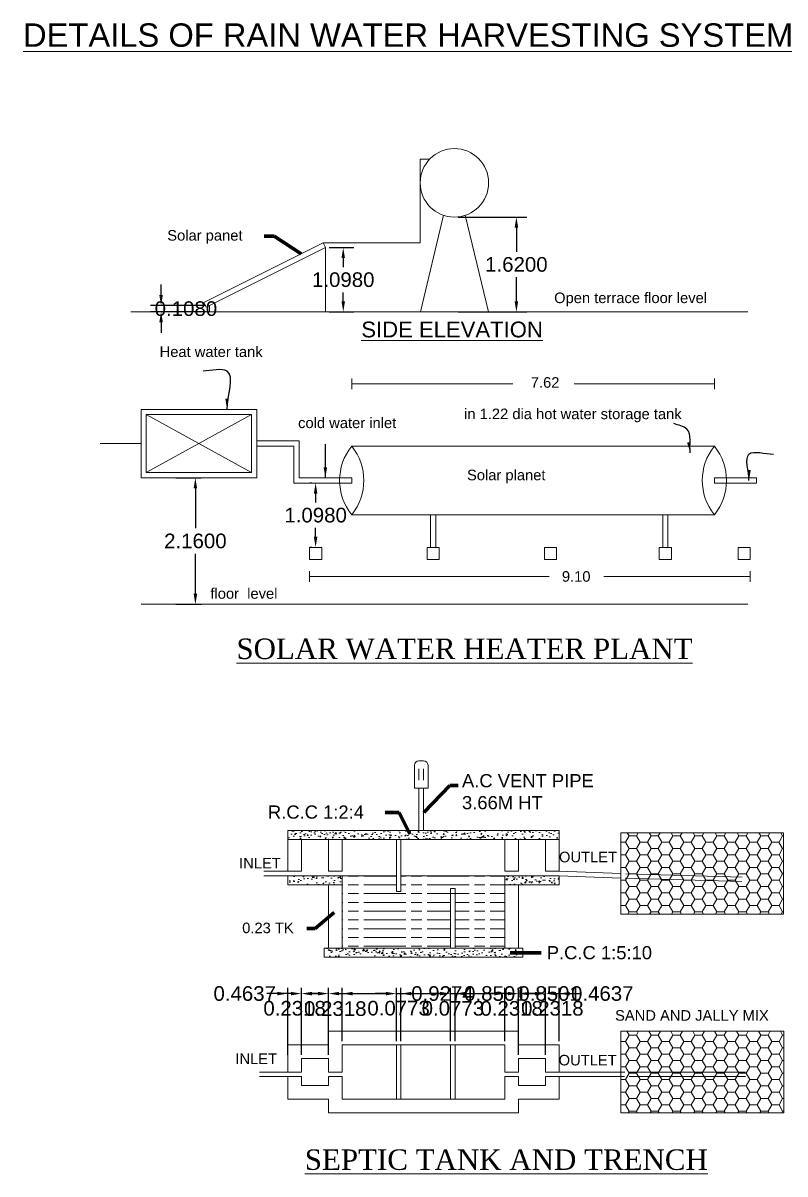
# Model space of a CAD drawing. Header units: metres. Extents: x -56 to 205, y -186 to -77.
# Drawn here: x 49.84 to 62.86, y -146.2 to -126.53 of the extents above; entities that cross this region are included whole.
import ezdxf

# ---------------------------------------------------------------- set-up
doc = ezdxf.new("R2010")
doc.units = ezdxf.units.M
doc.linetypes.add('DASHED2', pattern=[0.375, 0.25, -0.125])
doc.styles.get("Standard").update_dxf_attribs({"font": 'arial.ttf', "height": 0.25})
doc.styles.add('style1', font='times.ttf', dxfattribs={"height": 0.5})
doc.dimstyles.get("Standard").update_dxf_attribs({"dimtxt": 0.18, "dimasz": 0.18, "dimexe": 0.18, "dimexo": 0.0625, "dimgap": 0.09, "dimtad": 0, "dimtih": 1, "dimtoh": 1, "dimdec": 4, "dimzin": 0, "dimdsep": 46, "dimtxsty": 'Standard', "dimcen": 0.09, "dimadec": 0, "dimazin": 0, "dimtfac": 1, "dimtdec": 4, "dimtofl": 0, "dimtmove": 0, "dimatfit": 3, "dimfxl": 0, "dimtolj": 1, "dimtzin": 0, "dimarcsym": 0})

# ---------------------------------------------------------------- blocks, each defined once
blk = doc.blocks.new('*D2')
at = {"color": 0, "lineweight": -2}
for p, q in [((55.066, -130.371), (55.489, -130.371)), ((55.309, -130.551), (55.309, -130.702)), ((55.309, -131.289), (55.309, -131.137)), ((55.066, -131.469), (55.489, -131.469))]:
    blk.add_line(p, q, dxfattribs=at)
at = {"color": 0}
for points in [[(55.279, -130.551), (55.339, -130.551), (55.309, -130.371)], [(55.279, -131.289), (55.339, -131.289), (55.309, -131.469)]]:
    blk.add_solid(points, dxfattribs=at)
at = {"layer": 'DEFPOINTS', "color": 0}
for p in [(55.004, -130.371), (55.004, -131.469), (55.309, -131.469)]:
    blk.add_point(p, dxfattribs=at)
at = {"color": 0, "lineweight": 20, "insert": (55.309, -130.92), "char_height": 0.25, "attachment_point": 5}
blk.add_mtext('\\A1;1.0980', dxfattribs=at)
blk = doc.blocks.new('*D3')
at = {"color": 0, "lineweight": -2}
for p, q in [((57.271, -129.849), (58.448, -129.849)), ((58.268, -130.029), (58.268, -130.441)), ((58.268, -131.289), (58.268, -130.876)), ((57.271, -131.469), (58.448, -131.469))]:
    blk.add_line(p, q, dxfattribs=at)
at = {"color": 0}
for points in [[(58.238, -130.029), (58.298, -130.029), (58.268, -129.849)], [(58.238, -131.289), (58.298, -131.289), (58.268, -131.469)]]:
    blk.add_solid(points, dxfattribs=at)
at = {"layer": 'DEFPOINTS', "color": 0}
for p in [(57.209, -129.849), (57.209, -131.469), (58.268, -131.469)]:
    blk.add_point(p, dxfattribs=at)
at = {"color": 0, "lineweight": 20, "insert": (58.268, -130.659), "char_height": 0.25, "attachment_point": 5}
blk.add_mtext('\\A1;1.6200', dxfattribs=at)
blk = doc.blocks.new('*D4')
at = {"color": 0, "lineweight": -2}
for p, q in [((52.196, -131.181), (52.196, -131.001)), ((52.961, -131.361), (52.016, -131.361)), ((52.961, -131.469), (52.016, -131.469)), ((52.196, -131.649), (52.196, -131.829))]:
    blk.add_line(p, q, dxfattribs=at)
at = {"color": 0}
for points in [[(52.166, -131.181), (52.226, -131.181), (52.196, -131.361)], [(52.166, -131.649), (52.226, -131.649), (52.196, -131.469)]]:
    blk.add_solid(points, dxfattribs=at)
at = {"layer": 'DEFPOINTS', "color": 0}
for p in [(53.024, -131.361), (52.196, -131.469), (53.024, -131.469)]:
    blk.add_point(p, dxfattribs=at)
at = {"color": 0, "lineweight": 20, "insert": (52.62, -131.415), "char_height": 0.25, "attachment_point": 5}
blk.add_mtext('\\A1;0.1080', dxfattribs=at)
blk = doc.blocks.new('*D5')
at = {"color": 0, "lineweight": -2}
for p, q in [((52.446, -134.304), (52.882, -134.304)), ((52.782, -134.484), (52.782, -135.166)), ((52.782, -136.284), (52.782, -135.602)), ((52.446, -136.464), (52.882, -136.464))]:
    blk.add_line(p, q, dxfattribs=at)
at = {"color": 0}
for points in [[(52.752, -134.484), (52.812, -134.484), (52.782, -134.304)], [(52.752, -136.284), (52.812, -136.284), (52.782, -136.464)]]:
    blk.add_solid(points, dxfattribs=at)
at = {"layer": 'DEFPOINTS', "color": 0}
for p in [(52.383, -134.304), (52.383, -136.464), (52.782, -136.464)]:
    blk.add_point(p, dxfattribs=at)
at = {"color": 0, "lineweight": 20, "insert": (52.782, -135.384), "char_height": 0.25, "attachment_point": 5}
blk.add_mtext('\\A1;2.1600', dxfattribs=at)
blk = doc.blocks.new('*D6')
at = {"color": 0, "lineweight": -2}
for p, q in [((54.775, -134.394), (54.737, -134.394)), ((54.837, -134.574), (54.837, -134.725)), ((54.837, -135.312), (54.837, -135.161)), ((54.775, -135.492), (54.737, -135.492))]:
    blk.add_line(p, q, dxfattribs=at)
at = {"color": 0}
for points in [[(54.807, -134.574), (54.867, -134.574), (54.837, -134.394)], [(54.807, -135.312), (54.867, -135.312), (54.837, -135.492)]]:
    blk.add_solid(points, dxfattribs=at)
at = {"layer": 'DEFPOINTS', "color": 0}
for p in [(54.837, -134.394), (54.837, -135.492), (54.837, -135.492)]:
    blk.add_point(p, dxfattribs=at)
at = {"color": 0, "lineweight": 20, "insert": (54.837, -134.943), "char_height": 0.25, "attachment_point": 5}
blk.add_mtext('\\A1;1.0980', dxfattribs=at)
blk = doc.blocks.new('*D11')
at = {"color": 0, "linetype": 'ByBlock', "lineweight": -2}
for p, q in [((54.182, -143.117), (54.002, -143.117)), ((54.774, -143.117), (54.954, -143.117))]:
    blk.add_line(p, q, dxfattribs=at)
at = {"color": 0, "lineweight": -2}
for p, q in [((54.362, -144.162), (54.362, -143.017)), ((54.594, -144.162), (54.594, -143.017))]:
    blk.add_line(p, q, dxfattribs=at)
at = {"color": 0}
for points in [[(54.182, -143.087), (54.182, -143.147), (54.362, -143.117)], [(54.774, -143.087), (54.774, -143.147), (54.594, -143.117)]]:
    blk.add_solid(points, dxfattribs=at)
at = {"layer": 'DEFPOINTS', "color": 0}
for p in [(54.362, -143.117), (54.362, -144.225), (54.594, -144.225)]:
    blk.add_point(p, dxfattribs=at)
at = {"color": 0, "lineweight": 20, "insert": (54.478, -143.369), "char_height": 0.25, "attachment_point": 5}
blk.add_mtext('\\A1;0.2318', dxfattribs=at)
blk = doc.blocks.new('*D12')
at = {"color": 0, "linetype": 'ByBlock', "lineweight": -2}
for p, q in [((54.414, -143.117), (54.234, -143.117)), ((55.238, -143.117), (55.418, -143.117))]:
    blk.add_line(p, q, dxfattribs=at)
at = {"color": 0, "lineweight": -2}
for p, q in [((54.594, -144.162), (54.594, -143.017)), ((55.058, -144.162), (55.058, -143.017))]:
    blk.add_line(p, q, dxfattribs=at)
at = {"color": 0}
for points in [[(54.414, -143.087), (54.414, -143.147), (54.594, -143.117)], [(55.238, -143.087), (55.238, -143.147), (55.058, -143.117)]]:
    blk.add_solid(points, dxfattribs=at)
at = {"layer": 'DEFPOINTS', "color": 0}
for p in [(54.594, -143.117), (54.594, -144.225), (55.058, -144.225)]:
    blk.add_point(p, dxfattribs=at)
at = {"color": 0, "lineweight": 20, "insert": (53.625, -143.117), "char_height": 0.25, "attachment_point": 5}
blk.add_mtext('\\A1;0.4637', dxfattribs=at)
blk = doc.blocks.new('*D13')
at = {"color": 0, "linetype": 'ByBlock', "lineweight": -2}
for p, q in [((54.878, -143.117), (54.698, -143.117)), ((55.469, -143.117), (55.649, -143.117))]:
    blk.add_line(p, q, dxfattribs=at)
at = {"color": 0, "lineweight": -2}
for p, q in [((55.058, -143.931), (55.058, -143.017)), ((55.289, -143.931), (55.289, -143.017))]:
    blk.add_line(p, q, dxfattribs=at)
at = {"color": 0}
for points in [[(54.878, -143.087), (54.878, -143.147), (55.058, -143.117)], [(55.469, -143.087), (55.469, -143.147), (55.289, -143.117)]]:
    blk.add_solid(points, dxfattribs=at)
at = {"layer": 'DEFPOINTS', "color": 0}
for p in [(55.289, -143.117), (55.058, -143.993), (55.289, -143.993)]:
    blk.add_point(p, dxfattribs=at)
at = {"color": 0, "lineweight": 20, "insert": (55.173, -143.375), "char_height": 0.25, "attachment_point": 5}
blk.add_mtext('\\A1;0.2318', dxfattribs=at)
blk = doc.blocks.new('*D14')
at = {"color": 0, "lineweight": -2}
for p, q in [((55.289, -143.931), (55.289, -143.017)), ((56.217, -143.931), (56.217, -143.017))]:
    blk.add_line(p, q, dxfattribs=at)
at = {"color": 0, "linetype": 'ByBlock', "lineweight": -2}
for p, q in [((55.469, -143.117), (56.037, -143.117)), ((56.217, -143.117), (56.397, -143.117))]:
    blk.add_line(p, q, dxfattribs=at)
at = {"color": 0}
for points in [[(55.469, -143.087), (55.469, -143.147), (55.289, -143.117)], [(56.037, -143.087), (56.037, -143.147), (56.217, -143.117)]]:
    blk.add_solid(points, dxfattribs=at)
at = {"layer": 'DEFPOINTS', "color": 0}
for p in [(56.217, -143.117), (55.289, -143.993), (56.217, -143.993)]:
    blk.add_point(p, dxfattribs=at)
at = {"color": 0, "lineweight": 20, "insert": (57.005, -143.117), "char_height": 0.25, "attachment_point": 5}
blk.add_mtext('\\A1;0.9274', dxfattribs=at)
blk = doc.blocks.new('*D15')
at = {"color": 0, "linetype": 'ByBlock', "lineweight": -2}
for p, q in [((56.037, -143.117), (55.857, -143.117)), ((56.474, -143.117), (56.654, -143.117))]:
    blk.add_line(p, q, dxfattribs=at)
at = {"color": 0, "lineweight": -2}
for p, q in [((56.217, -143.931), (56.217, -143.017)), ((56.294, -143.931), (56.294, -143.017))]:
    blk.add_line(p, q, dxfattribs=at)
at = {"color": 0}
for points in [[(56.037, -143.087), (56.037, -143.147), (56.217, -143.117)], [(56.474, -143.087), (56.474, -143.147), (56.294, -143.117)]]:
    blk.add_solid(points, dxfattribs=at)
at = {"layer": 'DEFPOINTS', "color": 0}
for p in [(56.294, -143.117), (56.217, -143.993), (56.294, -143.993)]:
    blk.add_point(p, dxfattribs=at)
at = {"color": 0, "lineweight": 20, "insert": (56.255, -143.367), "char_height": 0.25, "attachment_point": 5}
blk.add_mtext('\\A1;0.0773', dxfattribs=at)
blk = doc.blocks.new('*D16')
at = {"color": 0, "lineweight": -2}
for p, q in [((56.294, -143.931), (56.294, -143.017)), ((57.144, -143.931), (57.144, -143.017))]:
    blk.add_line(p, q, dxfattribs=at)
at = {"color": 0, "linetype": 'ByBlock', "lineweight": -2}
for p, q in [((56.474, -143.117), (56.964, -143.117)), ((57.144, -143.117), (57.324, -143.117))]:
    blk.add_line(p, q, dxfattribs=at)
at = {"color": 0}
for points in [[(56.474, -143.087), (56.474, -143.147), (56.294, -143.117)], [(56.964, -143.087), (56.964, -143.147), (57.144, -143.117)]]:
    blk.add_solid(points, dxfattribs=at)
at = {"layer": 'DEFPOINTS', "color": 0}
for p in [(57.144, -143.117), (56.294, -143.993), (57.144, -143.993)]:
    blk.add_point(p, dxfattribs=at)
at = {"color": 0, "lineweight": 20, "insert": (57.909, -143.117), "char_height": 0.25, "attachment_point": 5}
blk.add_mtext('\\A1;0.8501', dxfattribs=at)
blk = doc.blocks.new('*D17')
at = {"color": 0, "linetype": 'ByBlock', "lineweight": -2}
for p, q in [((56.964, -143.117), (56.784, -143.117)), ((57.401, -143.117), (57.581, -143.117))]:
    blk.add_line(p, q, dxfattribs=at)
at = {"color": 0, "lineweight": -2}
for p, q in [((57.144, -143.931), (57.144, -143.017)), ((57.221, -143.931), (57.221, -143.017))]:
    blk.add_line(p, q, dxfattribs=at)
at = {"color": 0}
for points in [[(56.964, -143.087), (56.964, -143.147), (57.144, -143.117)], [(57.401, -143.087), (57.401, -143.147), (57.221, -143.117)]]:
    blk.add_solid(points, dxfattribs=at)
at = {"layer": 'DEFPOINTS', "color": 0}
for p in [(57.221, -143.117), (57.144, -143.993), (57.221, -143.993)]:
    blk.add_point(p, dxfattribs=at)
at = {"color": 0, "lineweight": 20, "insert": (57.183, -143.37), "char_height": 0.25, "attachment_point": 5}
blk.add_mtext('\\A1;0.0773', dxfattribs=at)
blk = doc.blocks.new('*D18')
at = {"color": 0, "lineweight": -2}
for p, q in [((57.221, -143.931), (57.221, -143.017)), ((58.072, -143.931), (58.072, -143.017))]:
    blk.add_line(p, q, dxfattribs=at)
at = {"color": 0, "linetype": 'ByBlock', "lineweight": -2}
for p, q in [((57.401, -143.117), (57.892, -143.117)), ((58.072, -143.117), (58.252, -143.117))]:
    blk.add_line(p, q, dxfattribs=at)
at = {"color": 0}
for points in [[(57.401, -143.087), (57.401, -143.147), (57.221, -143.117)], [(57.892, -143.087), (57.892, -143.147), (58.072, -143.117)]]:
    blk.add_solid(points, dxfattribs=at)
at = {"layer": 'DEFPOINTS', "color": 0}
for p in [(58.072, -143.117), (57.221, -143.993), (58.072, -143.993)]:
    blk.add_point(p, dxfattribs=at)
at = {"color": 0, "lineweight": 20, "insert": (58.836, -143.117), "char_height": 0.25, "attachment_point": 5}
blk.add_mtext('\\A1;0.8501', dxfattribs=at)
blk = doc.blocks.new('*D19')
at = {"color": 0, "linetype": 'ByBlock', "lineweight": -2}
for p, q in [((57.892, -143.117), (57.712, -143.117)), ((58.483, -143.117), (58.663, -143.117))]:
    blk.add_line(p, q, dxfattribs=at)
at = {"color": 0, "lineweight": -2}
for p, q in [((58.072, -143.931), (58.072, -143.017)), ((58.303, -143.931), (58.303, -143.017))]:
    blk.add_line(p, q, dxfattribs=at)
at = {"color": 0}
for points in [[(57.892, -143.087), (57.892, -143.147), (58.072, -143.117)], [(58.483, -143.087), (58.483, -143.147), (58.303, -143.117)]]:
    blk.add_solid(points, dxfattribs=at)
at = {"layer": 'DEFPOINTS', "color": 0}
for p in [(58.303, -143.117), (58.072, -143.993), (58.303, -143.993)]:
    blk.add_point(p, dxfattribs=at)
at = {"color": 0, "lineweight": 20, "insert": (58.187, -143.371), "char_height": 0.25, "attachment_point": 5}
blk.add_mtext('\\A1;0.2318', dxfattribs=at)
blk = doc.blocks.new('*D20')
at = {"color": 0, "linetype": 'ByBlock', "lineweight": -2}
for p, q in [((58.123, -143.117), (57.943, -143.117)), ((58.947, -143.117), (59.127, -143.117))]:
    blk.add_line(p, q, dxfattribs=at)
at = {"color": 0, "lineweight": -2}
for p, q in [((58.303, -144.162), (58.303, -143.017)), ((58.767, -144.162), (58.767, -143.017))]:
    blk.add_line(p, q, dxfattribs=at)
at = {"color": 0}
for points in [[(58.123, -143.087), (58.123, -143.147), (58.303, -143.117)], [(58.947, -143.087), (58.947, -143.147), (58.767, -143.117)]]:
    blk.add_solid(points, dxfattribs=at)
at = {"layer": 'DEFPOINTS', "color": 0}
for p in [(58.767, -143.117), (58.303, -144.225), (58.767, -144.225)]:
    blk.add_point(p, dxfattribs=at)
at = {"color": 0, "lineweight": 20, "insert": (59.736, -143.117), "char_height": 0.25, "attachment_point": 5}
blk.add_mtext('\\A1;0.4637', dxfattribs=at)
blk = doc.blocks.new('*D7')
at = {"color": 0, "linetype": 'ByBlock', "lineweight": -2}
for p, q in [((58.587, -143.117), (58.407, -143.117)), ((59.179, -143.117), (59.359, -143.117))]:
    blk.add_line(p, q, dxfattribs=at)
at = {"color": 0, "lineweight": -2}
for p, q in [((58.767, -144.162), (58.767, -143.017)), ((58.999, -143.931), (58.999, -143.017))]:
    blk.add_line(p, q, dxfattribs=at)
at = {"color": 0}
for points in [[(58.587, -143.087), (58.587, -143.147), (58.767, -143.117)], [(59.179, -143.087), (59.179, -143.147), (58.999, -143.117)]]:
    blk.add_solid(points, dxfattribs=at)
at = {"layer": 'DEFPOINTS', "color": 0}
for p in [(58.999, -143.117), (58.999, -143.993), (58.767, -144.225)]:
    blk.add_point(p, dxfattribs=at)
at = {"color": 0, "lineweight": 20, "insert": (58.883, -143.37), "char_height": 0.25, "attachment_point": 5}
blk.add_mtext('\\A1;0.2318', dxfattribs=at)

msp = doc.modelspace()

# ---------------------------------------------------------------- hatches: boundary and pattern name
at = {"lineweight": 20}
h = msp.add_hatch(dxfattribs=at)
h.set_pattern_fill('AR-CONC', color=2, scale=0.03, style=0)
h.set_pattern_definition([(50, (-91.01556, -91.92527), (0.21517805, -0.01882564), [0.0225, -0.2475]), (355, (-91.01556, -91.92527), (-0.0416254, 0.22565764), [0.018, -0.198]), (100.45144, (-90.99763, -91.92684), (0.17355265, 0.206832), [0.01912206, -0.21034263]), (46.1842, (-91.01556, -91.86527), (0.3201724, -0.0496558), [0.03375, -0.37125]), (96.63564, (-90.98888, -91.8694), (0.2803986, 0.2922356), [0.0286831, -0.3155141]), (351.18416, (-91.01556, -91.86527), (0.2803986, 0.2922356), [0.027, -0.297]), (21, (-90.98556, -91.88027), (0.17907212, -0.12078567), [0.0225, -0.2475]), (326, (-90.98556, -91.88027), (0.0729946, 0.217545), [0.018, -0.198]), (71.45144, (-90.97063, -91.89033), (0.2520667, 0.09675935), [0.01912206, -0.21034263]), (37.5, (-91.01556, -91.92527), (0.003647957, 0.099868156), [0, -0.1956, 0, -0.201, 0, -0.19875]), (7.5, (-91.01556, -91.92527), (0.07892086, 0.11832351), [0, -0.1146, 0, -0.1911, 0, -0.07575]), (327.5, (-91.08246, -91.92527), (0.16014673, -0.00676646), [0, -0.075, 0, -0.234, 0, -0.3105]), (317.5, (-91.11246, -91.92527), (0.17495585, 0.0300315), [0, -0.0975, 0, -0.1554, 0, -0.2205])])
h.paths.add_polyline_path([(55.28942, -141.25723), (55.28942, -141.10267), (54.36204, -141.10267), (54.36204, -141.25723)])
h.paths.add_polyline_path([(58.99892, -140.48442), (58.99892, -140.32986), (54.36204, -140.32986), (54.36204, -140.48442)])
h.paths.add_polyline_path([(58.99892, -141.25723), (58.99892, -141.10267), (58.76708, -141.10267), (58.07155, -141.10267), (58.07155, -141.25723)])
h = msp.add_hatch(dxfattribs=at)
h.set_pattern_fill('HONEY', color=1)
h.set_pattern_definition([(0, (2140.13118, 95.02913), (0.1875, 0.1082531755), [0.125, -0.25]), (120, (2140.13118, 95.02913), (-0.1875, 0.1082531755), [0.125, -0.25]), (60, (2140.13118, 95.02913), (0, 0.216506351), [-0.25, 0.125])])
h.paths.add_polyline_path([(60.05124, -140.36988), (60.05124, -141.06541), (60.05124, -141.14269), (60.05124, -141.76094), (62.83337, -141.76094), (62.83337, -140.36988)])
h.paths.add_polyline_path([(58.93964, -140.99916), (60.16109, -140.99916), (60.16109, -140.55456), (58.93964, -140.55456)], flags=9)
at = {"linetype": 'DASHED2', "lineweight": 20}
h = msp.add_hatch(dxfattribs=at)
h.set_pattern_fill('ACAD_ISO08W100', color=2, scale=0.03, style=0)
h.set_pattern_definition([(0, (-636.61904, -183.8589), (0, 0.15), [0.72, -0.09, 0.18, -0.09])])
h.paths.add_polyline_path([(55.28942, -142.33917), (57.14417, -142.33917), (57.14417, -141.45044), (57.22145, -141.45044), (57.22145, -142.33917), (58.07155, -142.33917), (58.07155, -141.10267), (56.29408, -141.10267), (56.29408, -141.37316), (56.2168, -141.37316), (56.2168, -141.10267), (55.8291, -141.10267), (55.28942, -141.10267)])
at = {"lineweight": 20}
h = msp.add_hatch(dxfattribs=at)
h.set_pattern_fill('AR-CONC', color=256, scale=0.03, style=0)
h.set_pattern_definition([(50, (19.17383, -145.18142), (0.21517805, -0.01882564), [0.0225, -0.2475]), (355, (19.17383, -145.18142), (-0.0416254, 0.2256576), [0.018, -0.198]), (100.4514, (19.19176, -145.183), (0.1735528, 0.2068319), [0.019122, -0.2103426]), (46.1842, (19.17383, -145.12142), (0.3201723, -0.0496557), [0.03375, -0.37125]), (96.6356, (19.2005, -145.12556), (0.2803988, 0.2922354), [0.028683, -0.315514]), (351.1842, (19.17383, -145.12142), (0.2803986, 0.2922356), [0.027, -0.297]), (21, (19.20383, -145.13642), (0.1790721, -0.1207857), [0.0225, -0.2475]), (326, (19.20383, -145.13642), (0.0729946, 0.217545), [0.018, -0.198]), (71.4514, (19.21875, -145.1465), (0.2520668, 0.0967591), [0.019122, -0.2103426]), (37.5, (19.17383, -145.181425), (0.00364796, 0.09986816), [0, -0.1956, 0, -0.201, 0, -0.19875]), (7.5, (19.17383, -145.18142), (0.07892086, 0.1183235), [0, -0.1146, 0, -0.1911, 0, -0.07575]), (327.5, (19.10693, -145.181425), (0.16014673, -0.00676646), [0, -0.075, 0, -0.234, 0, -0.3105]), (317.5, (19.07693, -145.18142), (0.17495585, 0.0300315), [0, -0.0975, 0, -0.1554, 0, -0.2205])])
h.paths.add_polyline_path([(54.98029, -142.33917), (54.98029, -142.49374), (58.38067, -142.49374), (58.38067, -142.33917)])
h = msp.add_hatch(dxfattribs=at)
h.set_pattern_fill('HONEY', color=1)
h.set_pattern_definition([(0, (2140.13118, 95.52073), (0.1875, 0.1082531755), [0.125, -0.25]), (120, (2140.13118, 95.52073), (-0.1875, 0.1082531755), [0.125, -0.25]), (60, (2140.13118, 95.52073), (0, 0.216506351), [-0.25, 0.125])])
h.paths.add_polyline_path([(60.05416, -143.76128), (60.05416, -144.45682), (60.05416, -144.5341), (60.05416, -145.15235), (62.83629, -145.15235), (62.83629, -143.76128)])
h.paths.add_polyline_path([(58.93365, -144.46975), (60.15509, -144.46975), (60.15509, -144.02515), (58.93365, -144.02515)], flags=9)

# ---------------------------------------------------------------- linework, layer by layer
for p, q in [((56.62391, -130.29029), (56.62391, -128.86181)), ((56.62391, -128.86181), (56.78389, -128.86181)), ((56.6032, -139.14084), (56.68048, -139.14084)), ((56.6032, -139.27417), (56.6032, -139.4722)), ((56.68048, -139.4722), (56.68048, -139.27417)), ((54.36204, -140.32986), (58.99892, -140.32986)), ((54.36204, -140.48442), (58.99892, -140.48442)), ((54.36204, -141.10267), (55.28942, -141.10267)), ((55.28942, -141.10267), (55.8291, -141.10267)), ((55.8291, -141.10267), (56.2168, -141.10267)), ((56.29408, -141.10267), (58.07155, -141.10267)), ((58.07155, -141.10267), (58.99892, -141.10267)), ((60.05124, -141.14269), (60.05124, -141.06529)), ((54.36204, -141.25723), (55.28942, -141.25723)), ((56.2168, -141.37316), (56.29408, -141.37316)), ((57.14417, -141.32064), (57.22145, -141.32064)), ((58.07155, -141.25723), (58.99892, -141.25723)), ((54.98029, -142.33917), (58.38067, -142.33917)), ((54.98029, -142.49374), (58.38067, -142.49374)), ((60.05416, -144.5341), (60.05416, -144.45682))]:
    msp.add_line(p, q, dxfattribs=at)
at = {"color": 0, "lineweight": 20}
for p, q in [((57.02386, -129.81875), (56.62696, -131.46879)), ((57.39396, -129.81875), (57.79086, -131.46879)), ((52.9237, -131.31027), (54.96366, -130.29029)), ((52.96395, -131.39077), (55.00391, -130.37079)), ((54.96366, -130.29029), (56.62391, -130.29029)), ((54.96366, -130.29029), (55.00391, -130.37079)), ((55.00391, -131.46879), (55.00391, -130.37079)), ((52.96395, -131.39077), (52.9237, -131.31027)), ((53.02391, -131.46879), (53.02391, -131.36079)), ((51.68146, -131.46879), (62.2224, -131.46879)), ((55.45363, -132.78799), (55.45363, -132.60799)), ((55.45363, -132.69799), (58.20821, -132.69799)), ((59.25426, -132.69799), (61.65191, -132.69799)), ((61.65191, -132.78799), (61.65191, -132.60799)), ((53.83363, -133.13401), (51.85363, -133.13401)), ((51.85363, -134.30401), (51.85363, -133.13401)), ((53.83363, -134.30401), (53.83363, -133.13401)), ((53.74363, -133.22401), (51.94363, -134.21401)), ((51.94363, -133.22401), (53.74363, -134.21401)), ((51.94363, -134.21401), (51.94363, -133.22401)), ((53.74363, -133.22401), (51.94363, -133.22401)), ((53.74363, -134.21401), (53.74363, -133.22401)), ((51.85363, -133.71901), (51.15649, -133.71901)), ((53.83363, -133.67401), (54.55363, -133.67401)), ((54.55363, -134.30401), (54.55363, -133.67401)), ((53.83363, -133.76401), (54.46363, -133.76401)), ((54.46363, -134.39401), (54.46363, -133.76401)), ((55.45363, -133.76401), (61.65191, -133.76401)), ((51.85363, -134.30401), (53.83363, -134.30401)), ((51.94363, -134.21401), (53.74363, -134.21401)), ((54.55363, -134.30401), (55.45363, -134.30401)), ((55.45363, -134.39401), (55.45363, -134.30401)), ((61.65191, -134.39401), (61.65191, -134.30401)), ((61.65191, -134.30401), (62.37191, -134.30401)), ((61.65191, -134.39401), (61.65191, -134.30401)), ((62.37191, -134.39401), (62.37191, -134.30401)), ((54.46363, -134.39401), (55.45363, -134.39401)), ((61.65191, -134.39401), (62.37191, -134.39401)), ((55.45363, -134.93401), (61.65191, -134.93401)), ((56.79913, -135.49201), (56.79913, -134.93401)), ((56.88913, -135.49201), (56.88913, -134.93401)), ((60.76813, -135.49201), (60.76813, -134.93401)), ((60.85813, -135.49201), (60.85813, -134.93401)), ((54.73363, -135.49201), (54.94063, -135.49201)), ((54.73363, -135.69901), (54.73363, -135.49201)), ((54.94063, -135.69901), (54.94063, -135.49201)), ((56.74063, -135.49201), (56.74063, -135.69901)), ((56.74063, -135.49201), (56.94763, -135.49201)), ((56.94763, -135.69901), (56.94763, -135.49201)), ((58.74763, -135.49201), (58.95463, -135.49201)), ((58.74763, -135.69901), (58.74763, -135.49201)), ((58.95463, -135.69901), (58.95463, -135.49201)), ((60.70963, -135.49201), (60.91663, -135.49201)), ((60.70963, -135.69901), (60.70963, -135.49201)), ((60.91663, -135.69901), (60.91663, -135.49201)), ((62.05691, -135.69901), (62.05691, -135.49201)), ((62.05691, -135.49201), (62.26391, -135.49201)), ((62.26391, -135.69901), (62.26391, -135.49201)), ((54.73363, -135.69901), (54.94063, -135.69901)), ((56.74063, -135.69901), (56.94763, -135.69901)), ((58.74763, -135.69901), (58.95463, -135.69901)), ((60.70963, -135.69901), (60.91663, -135.69901)), ((62.05691, -135.69901), (62.26391, -135.69901)), ((54.73363, -135.89961), (54.73363, -136.07961)), ((54.73363, -135.98961), (58.82863, -135.98961)), ((59.76195, -135.98961), (62.26391, -135.98961)), ((62.26391, -135.89961), (62.26391, -136.07961)), ((51.85363, -136.46401), (62.2224, -136.46401))]:
    msp.add_line(p, q, dxfattribs=at)
at = {"lineweight": 20}
for points in [[(56.52592, -139.21812), (56.52592, -139.60453)], [(56.75777, -139.21812), (56.75777, -139.60453)], [(56.75777, -139.60453), (56.52592, -139.60453)], [(56.6032, -140.32986), (56.6032, -139.60453)], [(56.68048, -140.32986), (56.68048, -139.60453)], [(54.36204, -141.02539), (54.36204, -140.32986)], [(58.99892, -141.02539), (58.99892, -140.32986)], [(60.05124, -141.14269), (60.05124, -141.76094), (62.83337, -141.76094), (62.83337, -140.36988), (60.05124, -140.36988), (60.05124, -141.06541)], [(54.59389, -141.02539), (54.59389, -140.48442)], [(55.05758, -141.02539), (55.05758, -140.48442)], [(55.28942, -141.02539), (55.28942, -140.48442)], [(56.2168, -140.48442), (56.2168, -141.37316)], [(56.29408, -140.48442), (56.29408, -141.37316)], [(58.07155, -141.02539), (58.07155, -140.48442)], [(58.30339, -141.02539), (58.30339, -140.48442)], [(58.76708, -141.02539), (58.76708, -140.48442)], [(53.94955, -141.02539), (54.36204, -141.02539)], [(53.94955, -141.10267), (54.36204, -141.10267)], [(54.59389, -141.02539), (54.36204, -141.02539)], [(54.36204, -141.25723), (54.36204, -141.10267)], [(55.28942, -141.02539), (55.05758, -141.02539)], [(55.28942, -142.33917), (55.28942, -141.10267)], [(58.30339, -141.02539), (58.07155, -141.02539)], [(58.07155, -142.33917), (58.07155, -141.10267)], [(58.99892, -141.02539), (58.76708, -141.02539)], [(58.76708, -141.10267), (58.99892, -141.10267)], [(58.9967, -141.10264), (60.05124, -141.14269)], [(58.99892, -141.02539), (60.05124, -141.06529)], [(58.99892, -141.25723), (58.99892, -141.10267)], [(60.12883, -141.14493), (62.12341, -141.20242)], [(60.13824, -141.06789), (62.12563, -141.12517)], [(55.05758, -142.33917), (55.05758, -141.25723)], [(57.14417, -141.32064), (57.14417, -142.33917)], [(57.22145, -141.32064), (57.22145, -142.33917)], [(58.30339, -142.33917), (58.30339, -141.25723)], [(54.98029, -142.49374), (54.98029, -142.33917)], [(58.38067, -142.49374), (58.38067, -142.33917)], [(55.05758, -143.99313), (55.05758, -143.76128), (58.30339, -143.76128), (58.30339, -143.99313)], [(60.05416, -144.5341), (60.05416, -145.15235), (62.83629, -145.15235), (62.83629, -143.76128), (60.05416, -143.76128), (60.05416, -144.45682)], [(55.05758, -143.99313), (54.36204, -143.99313), (54.36204, -144.45682)], [(55.28942, -144.45682), (55.28942, -143.99313), (58.07155, -143.99313), (58.07155, -144.45682)], [(56.2168, -143.99313), (56.2168, -144.9205)], [(56.29408, -143.99313), (56.29408, -144.9205)], [(57.14417, -143.99313), (57.14417, -144.9205)], [(57.22145, -143.99313), (57.22145, -144.9205)], [(58.30339, -143.99313), (58.99892, -143.99313), (58.99892, -144.45682)], [(55.05758, -144.22497), (54.59389, -144.22497), (54.59389, -144.45682)], [(55.05758, -144.45682), (55.05758, -144.22497)], [(58.30339, -144.22497), (58.76708, -144.22497), (58.76708, -144.45682)], [(58.30339, -144.22497), (58.30339, -144.45682)], [(53.87869, -144.45682), (54.59389, -144.45682)], [(53.87869, -144.5341), (54.59389, -144.5341)], [(54.36204, -144.5341), (54.36204, -144.9205), (55.05758, -144.9205)], [(54.59389, -144.5341), (54.59389, -144.68866), (55.05758, -144.68866)], [(55.05758, -144.45682), (55.28942, -144.45682)], [(55.05758, -144.5341), (55.28942, -144.5341)], [(55.05758, -144.68866), (55.05758, -144.5341)], [(58.07155, -144.5341), (58.07155, -144.9205), (55.28942, -144.9205), (55.28942, -144.5341)], [(58.07155, -144.45682), (58.30339, -144.45682)], [(58.07155, -144.5341), (58.30339, -144.5341)], [(58.30339, -144.5341), (58.30339, -144.68866)], [(58.99892, -144.5341), (58.99892, -144.9205), (58.30339, -144.9205)], [(58.76708, -144.5341), (58.76708, -144.68866), (58.30339, -144.68866)], [(58.76708, -144.45682), (60.12393, -144.45682)], [(58.76708, -144.5341), (60.11675, -144.5341)], [(60.19437, -144.5341), (62.18259, -144.5341)], [(60.20155, -144.45682), (62.18259, -144.45682)], [(58.30339, -144.9205), (58.30339, -145.15235), (55.05758, -145.15235), (55.05758, -144.9205)]]:
    msp.add_lwpolyline(points, dxfattribs=at)
msp.add_circle((57.20891, -129.26379), 0.585, dxfattribs=at)
at = {"color": 0, "lineweight": 20}
for centre, start, end in [((56.17676, -134.34901), 141.027741, 218.972259), ((54.7305, -134.34901), 321.027741, 38.972259), ((62.37504, -134.34901), 141.027741, 218.972259), ((60.92878, -134.34901), 321.027741, 38.972259)]:
    msp.add_arc(centre, 0.93013, start, end, dxfattribs=at)
at = {"lineweight": 20}
for centre, start, end in [((56.6032, -139.21812), 90, 180), ((56.68048, -139.21812), 0, 90)]:
    msp.add_arc(centre, 0.07728, start, end, dxfattribs=at)

# ---------------------------------------------------------------- texts
at = {"color": 0, "lineweight": 20}
for s, height, p in [('%%UDETAILS OF RAIN WATER HARVESTING SYSTEM', 0.4, (49.83617, -126.93919)), ('7.62', 0.18, (58.51438, -132.7646)), ('9.10', 0.18, (59.04552, -136.07919))]:
    msp.add_text(s, height=height, dxfattribs=at).set_placement(p)
at = {"color": 0, "lineweight": 20, "attachment_point": 1}
for s, insert, char_height, width in [('Solar panet', (52.30147, -130.07096), 0.18, 1.5787449), ('Open terrace floor level', (58.91313, -131.1388), 0.18, 3.2551023), ('{\\LSIDE ELEVATION}', (55.61819, -131.63442), 0.27, 3.5414939), ('Heat water tank', (52.17069, -132.05988), 0.18, 1.8209023), ('in 1.22 dia hot water storage tank', (57.3742, -133.1215), 0.18, 4.6680483), ('cold water inlet', (54.53763, -133.27446), 0.18, 2.3273207), ('Solar planet', (57.42395, -134.16584), 0.18, 1.6624829), ('floor  level', (53.0388, -136.19049), 0.18, 1.4528922)]:
    msp.add_mtext(s, dxfattribs=dict(at, insert=insert, char_height=char_height, width=width))
at = {"color": 0, "lineweight": 20, "insert": (53.48312, -137.05034), "char_height": 0.35, "width": 8.7750135, "attachment_point": 1, "style": 'style1'}
msp.add_mtext('{\\LSOLAR WATER HEATER PLANT}', dxfattribs=at)
at = {"lineweight": 20, "attachment_point": 1}
for s, insert, char_height, width in [('A.C VENT PIPE 3.66M HT', (57.33836, -139.36649), 0.225, 2.6131342), ('R.C.C 1:2:4', (54.02186, -139.90262), 0.225, 1.8859482), ('INLET', (53.52922, -140.79756), 0.18, 0.8382401), ('OUTLET', (58.99606, -140.69324), 0.18, 1.1314461), ('0.23 TK', (53.58219, -141.90433), 0.18, 1.0618281), ('P.C.C 1:5:10', (58.78692, -142.30495), 0.225, 2.0781037), ('SAND AND JALLY MIX', (59.95442, -143.39968), 0.18, 3.0602456), ('INLET', (53.46506, -144.14031), 0.18, 0.8382401), ('OUTLET', (58.99007, -144.16383), 0.18, 1.126493)]:
    msp.add_mtext(s, dxfattribs=dict(at, insert=insert, char_height=char_height, width=width))
at = {"lineweight": 20, "insert": (54.65208, -145.77891), "char_height": 0.35, "width": 7.4370607, "attachment_point": 1, "style": 'style1'}
msp.add_mtext('{\\LSEPTIC TANK AND TRENCH}', dxfattribs=at)

# ---------------------------------------------------------------- dimensions: what is measured, and where the dimension line sits
at = {"color": 0, "lineweight": 20}
for base, p1, p2, picture, middle in [((58.26816, -131.46879), (57.20891, -129.84879), (57.20891, -131.46879), '*D3', (58.26816, -130.65879)), ((55.3091, -131.46879), (55.00391, -130.37079), (55.00391, -131.46879), '*D2', (55.3091, -130.91979))]:
    dim = msp.add_linear_dim(base=base, p1=p1, p2=p2, angle=90, dimstyle='Standard', dxfattribs=at)
    dim.commit()
    dim.dimension.update_dxf_attribs({"geometry": picture, "text_midpoint": middle})
dim = msp.add_linear_dim(base=(52.19574, -131.46879), p1=(53.02391, -131.36079), p2=(53.02391, -131.46879), angle=90, dimstyle='Standard', override={"dimtmove": 2}, dxfattribs=at)
dim.commit()
dim.dimension.update_dxf_attribs({"geometry": '*D4', "text_midpoint": (52.62036, -131.41479), "dimtype": 160})
for base, p1, p2, picture, middle in [((52.78201, -136.46401), (52.38347, -134.30401), (52.38347, -136.46401), '*D5', (52.78201, -135.38401)), ((54.83713, -135.49201), (54.83713, -134.39401), (54.83713, -135.49201), '*D6', (54.83713, -134.94301))]:
    dim = msp.add_linear_dim(base=base, p1=p1, p2=p2, angle=90, dimstyle='Standard', override={"dimtxt": 0.22, "dimexe": 0.1, "dimfxl": 0.1, "dimlwd": 65534}, dxfattribs=at)
    dim.commit()
    dim.dimension.update_dxf_attribs({"geometry": picture, "text_midpoint": middle})
at = {"lineweight": 20}
for base, p1, p2, picture, middle in [((54.59389, -143.11711), (55.05758, -144.22497), (54.59389, -144.22497), '*D12', (53.62496, -143.11711)), ((56.2168, -143.11711), (55.28942, -143.99313), (56.2168, -143.99313), '*D14', (57.00521, -143.11711)), ((57.14417, -143.11711), (56.29408, -143.99313), (57.14417, -143.99313), '*D16', (57.90897, -143.11711)), ((58.07155, -143.11711), (57.22145, -143.99313), (58.07155, -143.99313), '*D18', (58.83635, -143.11711)), ((58.76708, -143.11711), (58.30339, -144.22497), (58.76708, -144.22497), '*D20', (59.73601, -143.11711))]:
    dim = msp.add_linear_dim(base=base, p1=p1, p2=p2, dimstyle='Standard', override={"dimtxt": 0.22, "dimexe": 0.1, "dimfxl": 0.1, "dimlwd": 65534}, dxfattribs=at)
    dim.commit()
    dim.dimension.update_dxf_attribs({"geometry": picture, "text_midpoint": middle})
for base, p1, p2, picture, middle in [((54.362044, -143.117108), (54.593888, -144.224972), (54.362044, -144.224972), '*D11', (54.477966, -143.368927)), ((55.28942, -143.11711), (55.05758, -143.99313), (55.28942, -143.99313), '*D13', (55.1735, -143.37534)), ((56.29408, -143.11711), (56.2168, -143.99313), (56.29408, -143.99313), '*D15', (56.25544, -143.3669)), ((57.22145, -143.11711), (57.14417, -143.99313), (57.22145, -143.99313), '*D17', (57.18281, -143.36975)), ((58.30339, -143.11711), (58.07155, -143.99313), (58.30339, -143.99313), '*D19', (58.18747, -143.37116)), ((58.99892, -143.11711), (58.76708, -144.22497), (58.99892, -143.99313), '*D7', (58.883, -143.37014))]:
    dim = msp.add_linear_dim(base=base, p1=p1, p2=p2, dimstyle='Standard', override={"dimtxt": 0.22, "dimexe": 0.1, "dimtmove": 2, "dimfxl": 0.1, "dimlwd": 65534}, dxfattribs=at)
    dim.commit()
    dim.dimension.update_dxf_attribs({"geometry": picture, "text_midpoint": middle, "dimtype": 160})

# ---------------------------------------------------------------- leaders
at = {"color": 0, "lineweight": 20}
msp.add_leader([(54.59141, -130.47641), (54.12907, -130.17452), (53.95644, -130.17452)], dimstyle='Standard', override={"dimtxt": 0.22, "dimexe": 0.1, "dimgap": 0.09, "dimtad": 0, "dimfxl": 0.1, "dimlwd": 65535}, dxfattribs=at)
at = {"color": 0, "lineweight": 20, "path_type": 1}
for points in [[(53.3236, -133.13401), (53.3236, -132.47905), (52.9155, -132.47905)], [(61.24064, -133.87667), (61.18086, -133.47054), (60.95892, -133.37586)], [(55.00363, -134.30401), (55.00363, -133.7272)], [(62.24321, -134.34901), (62.24321, -133.89821), (62.66169, -133.89821)]]:
    msp.add_leader(points, dimstyle='Standard', override={"dimgap": 0.09, "dimtad": 0}, dxfattribs=at)
at = {"lineweight": 20}
for points, override in [([(56.68505, -140.02284), (57.12842, -139.56192), (57.27483, -139.56192)], {"dimtxt": 0.22, "dimexe": 0.1, "dimgap": 0.09, "dimtad": 0, "dimfxl": 0.1, "dimlwd": 65534}), ([(56.44649, -140.39266), (56.26587, -140.02373), (56.0282, -140.02373)], {"dimtxt": 0.22, "dimexe": 0.1, "dimtad": 0, "dimfxl": 0.1, "dimlwd": 65534}), ([(55.15272, -141.73164), (54.82913, -142.00208), (54.68458, -142.00208)], {"dimtxt": 0.22, "dimexe": 0.1, "dimgap": 0.09, "dimtad": 0, "dimfxl": 0.1, "dimlwd": 65534}), ([(58.16017, -142.41988), (58.69037, -142.41988)], {"dimtxt": 0.22, "dimexe": 0.1, "dimgap": 0.09, "dimtad": 0, "dimfxl": 0.1, "dimlwd": 65534})]:
    msp.add_leader(points, dimstyle='Standard', override=override, dxfattribs=at)

doc.saveas('drawing.dxf')
